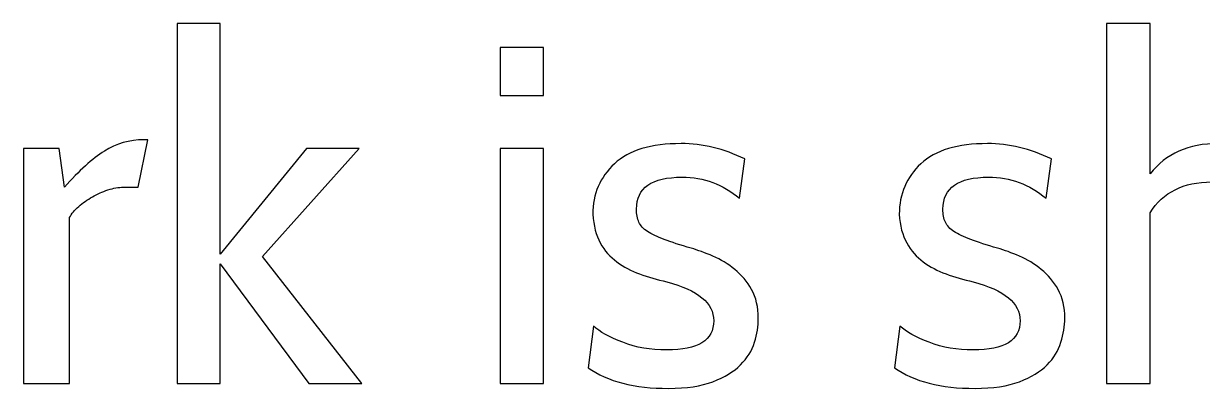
# Model space of a CAD drawing. Header units: centimetres. Extents: x -24 to 24.1, y -20.7 to 0.5.
# Drawn here: x 9.048 to 11.129, y -1.561 to -0.917 of the extents above; entities that cross this region are included whole.
import ezdxf

# ---------------------------------------------------------------- set-up
doc = ezdxf.new("R2010")
doc.units = ezdxf.units.CM
doc.header["$MEASUREMENT"] = 0
doc.layers.add('Layer 1', color=7, linetype='Continuous')

msp = doc.modelspace()

# ---------------------------------------------------------------- linework, layer by layer
at = {"layer": 'Layer 1', "color": 250}
for points, knots in [([(9.39484, -1.55234), (9.39484, -1.55234), (9.31864, -1.55234), (9.31864, -1.55234), (9.31864, -1.55234), (9.31864, -1.55234), (9.31864, -0.91734), (9.31864, -0.91734), (9.31864, -0.91734), (9.31864, -0.91734), (9.39484, -0.91734), (9.39484, -0.91734), (9.39484, -0.91734), (9.39484, -0.91734), (9.39484, -1.32416), (9.39484, -1.32416), (9.39484, -1.32416), (9.39484, -1.32416), (9.54724, -1.13747), (9.54724, -1.13747), (9.54724, -1.13747), (9.54724, -1.13747), (9.64037, -1.13747), (9.64037, -1.13747), (9.64037, -1.13747), (9.64037, -1.13747), (9.46935, -1.3284), (9.46935, -1.3284), (9.46935, -1.3284), (9.46935, -1.3284), (9.64461, -1.55234), (9.64461, -1.55234), (9.64461, -1.55234), (9.64461, -1.55234), (9.55147, -1.55234), (9.55147, -1.55234), (9.55147, -1.55234), (9.55147, -1.55234), (9.39484, -1.3411), (9.39484, -1.3411), (9.39484, -1.3411), (9.39484, -1.3411), (9.39484, -1.55234), (9.39484, -1.55234)], [0, 0, 0, 0, 0.0833333, 0.0833333, 0.0833333, 0.0833333, 0.1666667, 0.1666667, 0.1666667, 0.1666667, 0.25, 0.25, 0.25, 0.25, 0.3333333, 0.3333333, 0.3333333, 0.3333333, 0.4166667, 0.4166667, 0.4166667, 0.4166667, 0.5, 0.5, 0.5, 0.5, 0.5833333, 0.5833333, 0.5833333, 0.5833333, 0.6666667, 0.6666667, 0.6666667, 0.6666667, 0.75, 0.75, 0.75, 0.75, 0.8333333, 0.8333333, 0.8333333, 0.8333333, 1, 1, 1, 1]), ([(11.32016, -1.55234), (11.32016, -1.55234), (11.24396, -1.55234), (11.24396, -1.55234), (11.24396, -1.55234), (11.24396, -1.55234), (11.24396, -1.33051), (11.24396, -1.33051), (11.24396, -1.33051), (11.24396, -1.28141), (11.23662, -1.24683), (11.22195, -1.2268), (11.22195, -1.2268), (11.20727, -1.20676), (11.18159, -1.19674), (11.1449, -1.19674), (11.1449, -1.19674), (11.09523, -1.19674), (11.05911, -1.2148), (11.03653, -1.25093), (11.03653, -1.25093), (11.03653, -1.25093), (11.03653, -1.55234), (11.03653, -1.55234), (11.03653, -1.55234), (11.03653, -1.55234), (10.95948, -1.55234), (10.95948, -1.55234), (10.95948, -1.55234), (10.95948, -1.55234), (10.95948, -0.91734), (10.95948, -0.91734), (10.95948, -0.91734), (10.95948, -0.91734), (11.03653, -0.91734), (11.03653, -0.91734), (11.03653, -0.91734), (11.03653, -0.91734), (11.03653, -1.18235), (11.03653, -1.18235), (11.03653, -1.18235), (11.06419, -1.14679), (11.10426, -1.129), (11.15675, -1.129), (11.15675, -1.129), (11.26569, -1.129), (11.32016, -1.19617), (11.32016, -1.33051), (11.32016, -1.33051), (11.32016, -1.33051), (11.32016, -1.55234), (11.32016, -1.55234)], [0, 0, 0, 0, 0.0714286, 0.0714286, 0.0714286, 0.0714286, 0.1428571, 0.1428571, 0.1428571, 0.1428572, 0.2142857, 0.2142857, 0.2142857, 0.2142857, 0.2857143, 0.2857143, 0.2857143, 0.2857143, 0.3571429, 0.3571429, 0.3571429, 0.3571429, 0.4285714, 0.4285714, 0.4285714, 0.4285714, 0.5, 0.5, 0.5, 0.5, 0.5714286, 0.5714286, 0.5714286, 0.5714286, 0.6428571, 0.6428571, 0.6428571, 0.6428572, 0.7142857, 0.7142857, 0.7142857, 0.7142857, 0.7857143, 0.7857143, 0.7857143, 0.7857143, 0.8571429, 0.8571429, 0.8571429, 0.8571429, 1, 1, 1, 1]), ([(9.9655, -1.04434), (9.9655, -1.04434), (9.8893, -1.04434), (9.8893, -1.04434), (9.8893, -1.04434), (9.8893, -1.04434), (9.8893, -0.95967), (9.8893, -0.95967), (9.8893, -0.95967), (9.8893, -0.95967), (9.9655, -0.95967), (9.9655, -0.95967), (9.9655, -0.95967), (9.9655, -0.95967), (9.9655, -1.04434), (9.9655, -1.04434)], [0, 0, 0, 0, 0.2, 0.2, 0.2, 0.2, 0.4, 0.4, 0.4, 0.4, 0.6, 0.6, 0.6, 0.6, 1, 1, 1, 1]), ([(9.26699, -1.12223), (9.26699, -1.12223), (9.25006, -1.20605), (9.25006, -1.20605), (9.25006, -1.20605), (9.25006, -1.20605), (9.22381, -1.20605), (9.22381, -1.20605), (9.22381, -1.20605), (9.21535, -1.20605), (9.20632, -1.2076), (9.19672, -1.21071), (9.19672, -1.21071), (9.18713, -1.21381), (9.17795, -1.21791), (9.1692, -1.22299), (9.1692, -1.22299), (9.16046, -1.22807), (9.15241, -1.23371), (9.14507, -1.23992), (9.14507, -1.23992), (9.13774, -1.24613), (9.13237, -1.25262), (9.12899, -1.25939), (9.12899, -1.25939), (9.12899, -1.25939), (9.12899, -1.55234), (9.12899, -1.55234), (9.12899, -1.55234), (9.12899, -1.55234), (9.04771, -1.55234), (9.04771, -1.55234), (9.04771, -1.55234), (9.04771, -1.55234), (9.04771, -1.13747), (9.04771, -1.13747), (9.04771, -1.13747), (9.04771, -1.13747), (9.11036, -1.13747), (9.11036, -1.13747), (9.11036, -1.13747), (9.11036, -1.13747), (9.11967, -1.20605), (9.11967, -1.20605), (9.11967, -1.20605), (9.14564, -1.1767), (9.1692, -1.15539), (9.19037, -1.14213), (9.19037, -1.14213), (9.21154, -1.12886), (9.23482, -1.12223), (9.26022, -1.12223), (9.26022, -1.12223), (9.26022, -1.12223), (9.26699, -1.12223), (9.26699, -1.12223)], [0, 0, 0, 0, 0.0666667, 0.0666667, 0.0666667, 0.0666667, 0.1333333, 0.1333333, 0.1333333, 0.1333333, 0.2, 0.2, 0.2, 0.2, 0.2666667, 0.2666667, 0.2666667, 0.2666667, 0.3333333, 0.3333333, 0.3333333, 0.3333333, 0.4, 0.4, 0.4, 0.4, 0.4666667, 0.4666667, 0.4666667, 0.4666667, 0.5333333, 0.5333333, 0.5333333, 0.5333333, 0.6, 0.6, 0.6, 0.6, 0.6666667, 0.6666667, 0.6666667, 0.6666667, 0.7333333, 0.7333333, 0.7333333, 0.7333333, 0.8, 0.8, 0.8, 0.8, 0.8666667, 0.8666667, 0.8666667, 0.8666667, 1, 1, 1, 1]), ([(9.9655, -1.55234), (9.9655, -1.55234), (9.8893, -1.55234), (9.8893, -1.55234), (9.8893, -1.55234), (9.8893, -1.55234), (9.8893, -1.13747), (9.8893, -1.13747), (9.8893, -1.13747), (9.8893, -1.13747), (9.9655, -1.13747), (9.9655, -1.13747), (9.9655, -1.13747), (9.9655, -1.13747), (9.9655, -1.55234), (9.9655, -1.55234)], [0, 0, 0, 0, 0.2, 0.2, 0.2, 0.2, 0.4, 0.4, 0.4, 0.4, 0.6, 0.6, 0.6, 0.6, 1, 1, 1, 1]), ([(10.18647, -1.56081), (10.12608, -1.56081), (10.07866, -1.54867), (10.04423, -1.5244), (10.04423, -1.5244), (10.04423, -1.5244), (10.05355, -1.45074), (10.05355, -1.45074), (10.05355, -1.45074), (10.06484, -1.4609), (10.08219, -1.4705), (10.10562, -1.47953), (10.10562, -1.47953), (10.12904, -1.48856), (10.15486, -1.49307), (10.18309, -1.49307), (10.18309, -1.49307), (10.2384, -1.49307), (10.26606, -1.47586), (10.26606, -1.44143), (10.26606, -1.44143), (10.26606, -1.41038), (10.2384, -1.38752), (10.18309, -1.37285), (10.18309, -1.37285), (10.16615, -1.36889), (10.15021, -1.36424), (10.13525, -1.35888), (10.13525, -1.35888), (10.12029, -1.35351), (10.10689, -1.34646), (10.09503, -1.33771), (10.09503, -1.33771), (10.08318, -1.32896), (10.07344, -1.31781), (10.06582, -1.30427), (10.06582, -1.30427), (10.0582, -1.29072), (10.05383, -1.27379), (10.0527, -1.25347), (10.0527, -1.25347), (10.0527, -1.21791), (10.0654, -1.18827), (10.0908, -1.16457), (10.0908, -1.16457), (10.1162, -1.14086), (10.15543, -1.129), (10.20849, -1.129), (10.20849, -1.129), (10.24631, -1.129), (10.28384, -1.13804), (10.32109, -1.1561), (10.32109, -1.1561), (10.32109, -1.1561), (10.31178, -1.22553), (10.31178, -1.22553), (10.31178, -1.22553), (10.28243, -1.20069), (10.24856, -1.18827), (10.21018, -1.18827), (10.21018, -1.18827), (10.15656, -1.18827), (10.12975, -1.20704), (10.12975, -1.24458), (10.12975, -1.24458), (10.12975, -1.25361), (10.13116, -1.26137), (10.13398, -1.26758), (10.13398, -1.26758), (10.1368, -1.27379), (10.14188, -1.27943), (10.14922, -1.28423), (10.14922, -1.28423), (10.15656, -1.28903), (10.16644, -1.29368), (10.17885, -1.29834), (10.17885, -1.29834), (10.19127, -1.30285), (10.20708, -1.30793), (10.22627, -1.31358), (10.22627, -1.31358), (10.23812, -1.31697), (10.25096, -1.32162), (10.26479, -1.32755), (10.26479, -1.32755), (10.27862, -1.33348), (10.29146, -1.34124), (10.30331, -1.35083), (10.30331, -1.35083), (10.31517, -1.36043), (10.32505, -1.37228), (10.33295, -1.38639), (10.33295, -1.38639), (10.34085, -1.4005), (10.3448, -1.41744), (10.3448, -1.43719), (10.3448, -1.43719), (10.3448, -1.45074), (10.34254, -1.46485), (10.33803, -1.47953), (10.33803, -1.47953), (10.33351, -1.4942), (10.32533, -1.50747), (10.31347, -1.51932), (10.31347, -1.51932), (10.30162, -1.53117), (10.28539, -1.54105), (10.26479, -1.54895), (10.26479, -1.54895), (10.24419, -1.55686), (10.21808, -1.56081), (10.18647, -1.56081)], [0, 0, 0, 0, 0.0344828, 0.0344828, 0.0344828, 0.0344828, 0.0689655, 0.0689655, 0.0689655, 0.0689655, 0.1034483, 0.1034483, 0.1034483, 0.1034483, 0.137931, 0.137931, 0.137931, 0.137931, 0.1724138, 0.1724138, 0.1724138, 0.1724138, 0.2068966, 0.2068966, 0.2068966, 0.2068966, 0.2413793, 0.2413793, 0.2413793, 0.2413793, 0.2758621, 0.2758621, 0.2758621, 0.2758621, 0.3103448, 0.3103448, 0.3103448, 0.3103448, 0.3448276, 0.3448276, 0.3448276, 0.3448276, 0.3793103, 0.3793103, 0.3793103, 0.3793104, 0.4137931, 0.4137931, 0.4137931, 0.4137931, 0.4482759, 0.4482759, 0.4482759, 0.4482759, 0.4827586, 0.4827586, 0.4827586, 0.4827586, 0.5172414, 0.5172414, 0.5172414, 0.5172414, 0.5517241, 0.5517241, 0.5517241, 0.5517241, 0.5862069, 0.5862069, 0.5862069, 0.5862069, 0.6206897, 0.6206897, 0.6206897, 0.6206897, 0.6551724, 0.6551724, 0.6551724, 0.6551724, 0.6896552, 0.6896552, 0.6896552, 0.6896552, 0.7241379, 0.7241379, 0.7241379, 0.7241379, 0.7586207, 0.7586207, 0.7586207, 0.7586207, 0.7931034, 0.7931034, 0.7931034, 0.7931035, 0.8275862, 0.8275862, 0.8275862, 0.8275862, 0.862069, 0.862069, 0.862069, 0.862069, 0.8965517, 0.8965517, 0.8965517, 0.8965517, 0.9310345, 0.9310345, 0.9310345, 0.9310345, 1, 1, 1, 1]), ([(10.72749, -1.56081), (10.6671, -1.56081), (10.61968, -1.54867), (10.58525, -1.5244), (10.58525, -1.5244), (10.58525, -1.5244), (10.59457, -1.45074), (10.59457, -1.45074), (10.59457, -1.45074), (10.60586, -1.4609), (10.62321, -1.4705), (10.64664, -1.47953), (10.64664, -1.47953), (10.67006, -1.48856), (10.69588, -1.49307), (10.72411, -1.49307), (10.72411, -1.49307), (10.77942, -1.49307), (10.80708, -1.47586), (10.80708, -1.44143), (10.80708, -1.44143), (10.80708, -1.41038), (10.77942, -1.38752), (10.72411, -1.37285), (10.72411, -1.37285), (10.70717, -1.36889), (10.69123, -1.36424), (10.67627, -1.35888), (10.67627, -1.35888), (10.66131, -1.35351), (10.64791, -1.34646), (10.63605, -1.33771), (10.63605, -1.33771), (10.6242, -1.32896), (10.61446, -1.31781), (10.60684, -1.30427), (10.60684, -1.30427), (10.59922, -1.29072), (10.59485, -1.27379), (10.59372, -1.25347), (10.59372, -1.25347), (10.59372, -1.21791), (10.60642, -1.18827), (10.63182, -1.16457), (10.63182, -1.16457), (10.65722, -1.14086), (10.69645, -1.129), (10.74951, -1.129), (10.74951, -1.129), (10.78733, -1.129), (10.82486, -1.13804), (10.86211, -1.1561), (10.86211, -1.1561), (10.86211, -1.1561), (10.8528, -1.22553), (10.8528, -1.22553), (10.8528, -1.22553), (10.82345, -1.20069), (10.78958, -1.18827), (10.7512, -1.18827), (10.7512, -1.18827), (10.69758, -1.18827), (10.67077, -1.20704), (10.67077, -1.24458), (10.67077, -1.24458), (10.67077, -1.25361), (10.67218, -1.26137), (10.675, -1.26758), (10.675, -1.26758), (10.67782, -1.27379), (10.6829, -1.27943), (10.69024, -1.28423), (10.69024, -1.28423), (10.69758, -1.28903), (10.70746, -1.29368), (10.71987, -1.29834), (10.71987, -1.29834), (10.73229, -1.30285), (10.7481, -1.30793), (10.76729, -1.31358), (10.76729, -1.31358), (10.77914, -1.31697), (10.79198, -1.32162), (10.80581, -1.32755), (10.80581, -1.32755), (10.81964, -1.33348), (10.83248, -1.34124), (10.84433, -1.35083), (10.84433, -1.35083), (10.85619, -1.36043), (10.86607, -1.37228), (10.87397, -1.38639), (10.87397, -1.38639), (10.88187, -1.4005), (10.88582, -1.41744), (10.88582, -1.43719), (10.88582, -1.43719), (10.88582, -1.45074), (10.88356, -1.46485), (10.87905, -1.47953), (10.87905, -1.47953), (10.87453, -1.4942), (10.86635, -1.50747), (10.85449, -1.51932), (10.85449, -1.51932), (10.84264, -1.53117), (10.82641, -1.54105), (10.80581, -1.54895), (10.80581, -1.54895), (10.78521, -1.55686), (10.7591, -1.56081), (10.72749, -1.56081)], [0, 0, 0, 0, 0.0344828, 0.0344828, 0.0344828, 0.0344828, 0.0689655, 0.0689655, 0.0689655, 0.0689655, 0.1034483, 0.1034483, 0.1034483, 0.1034483, 0.137931, 0.137931, 0.137931, 0.137931, 0.1724138, 0.1724138, 0.1724138, 0.1724138, 0.2068966, 0.2068966, 0.2068966, 0.2068966, 0.2413793, 0.2413793, 0.2413793, 0.2413793, 0.2758621, 0.2758621, 0.2758621, 0.2758621, 0.3103448, 0.3103448, 0.3103448, 0.3103448, 0.3448276, 0.3448276, 0.3448276, 0.3448276, 0.3793103, 0.3793103, 0.3793103, 0.3793104, 0.4137931, 0.4137931, 0.4137931, 0.4137931, 0.4482759, 0.4482759, 0.4482759, 0.4482759, 0.4827586, 0.4827586, 0.4827586, 0.4827586, 0.5172414, 0.5172414, 0.5172414, 0.5172414, 0.5517241, 0.5517241, 0.5517241, 0.5517241, 0.5862069, 0.5862069, 0.5862069, 0.5862069, 0.6206897, 0.6206897, 0.6206897, 0.6206897, 0.6551724, 0.6551724, 0.6551724, 0.6551724, 0.6896552, 0.6896552, 0.6896552, 0.6896552, 0.7241379, 0.7241379, 0.7241379, 0.7241379, 0.7586207, 0.7586207, 0.7586207, 0.7586207, 0.7931034, 0.7931034, 0.7931034, 0.7931035, 0.8275862, 0.8275862, 0.8275862, 0.8275862, 0.862069, 0.862069, 0.862069, 0.862069, 0.8965517, 0.8965517, 0.8965517, 0.8965517, 0.9310345, 0.9310345, 0.9310345, 0.9310345, 1, 1, 1, 1])]:
    msp.add_open_spline(points, degree=3, knots=knots, dxfattribs=at)

doc.saveas('drawing.dxf')
